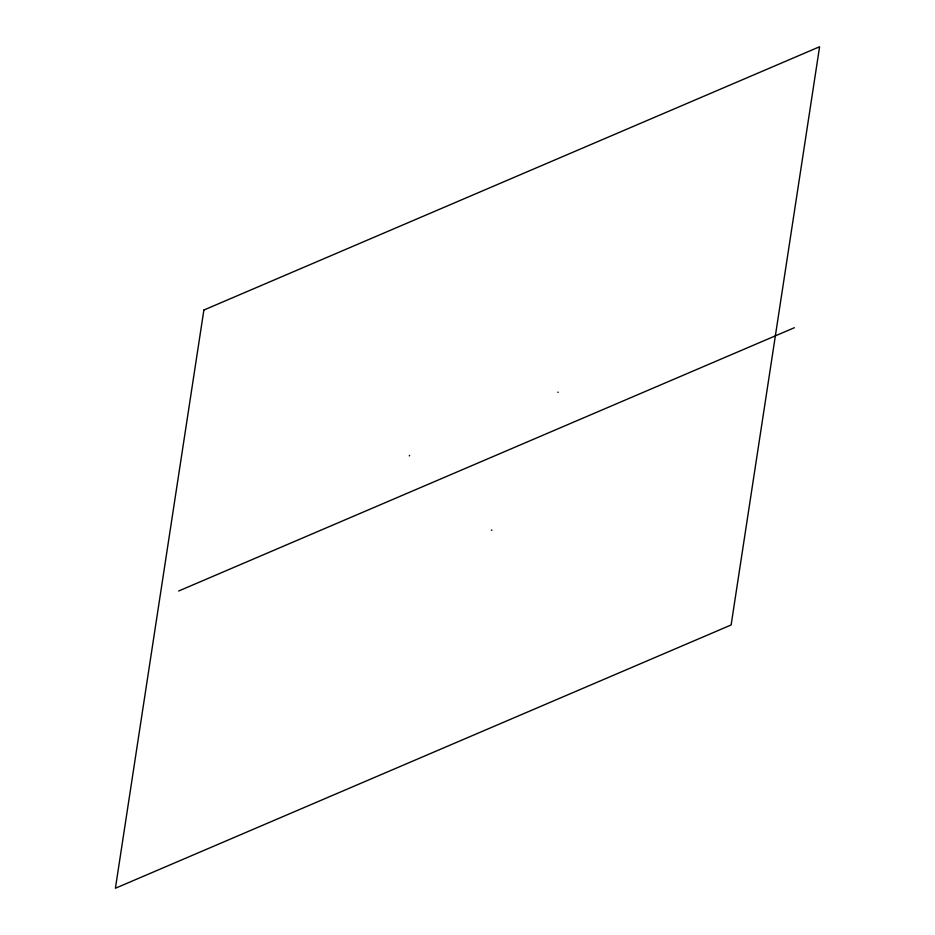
<?xml version="1.0" encoding="UTF-8"?>
<svg xmlns="http://www.w3.org/2000/svg" width="935" height="935" viewBox="0 0 935 935"><rect width="100%" height="100%" fill="white"/><g stroke="black" fill="none" stroke-linecap="round" stroke-linejoin="round"><path stroke-width="1.4" d="M409.308 455.918L409.635 455.31M178.643 591.014L794.364 327.729M491.319 530.122L491.927 530.133M557.809 392.221A52.231 34.677 8.7 0 1 558.218 392.233M203.877 310.034L115.402 888.25L731.123 624.966L819.598 46.75L203.877 310.034"/></g></svg>
